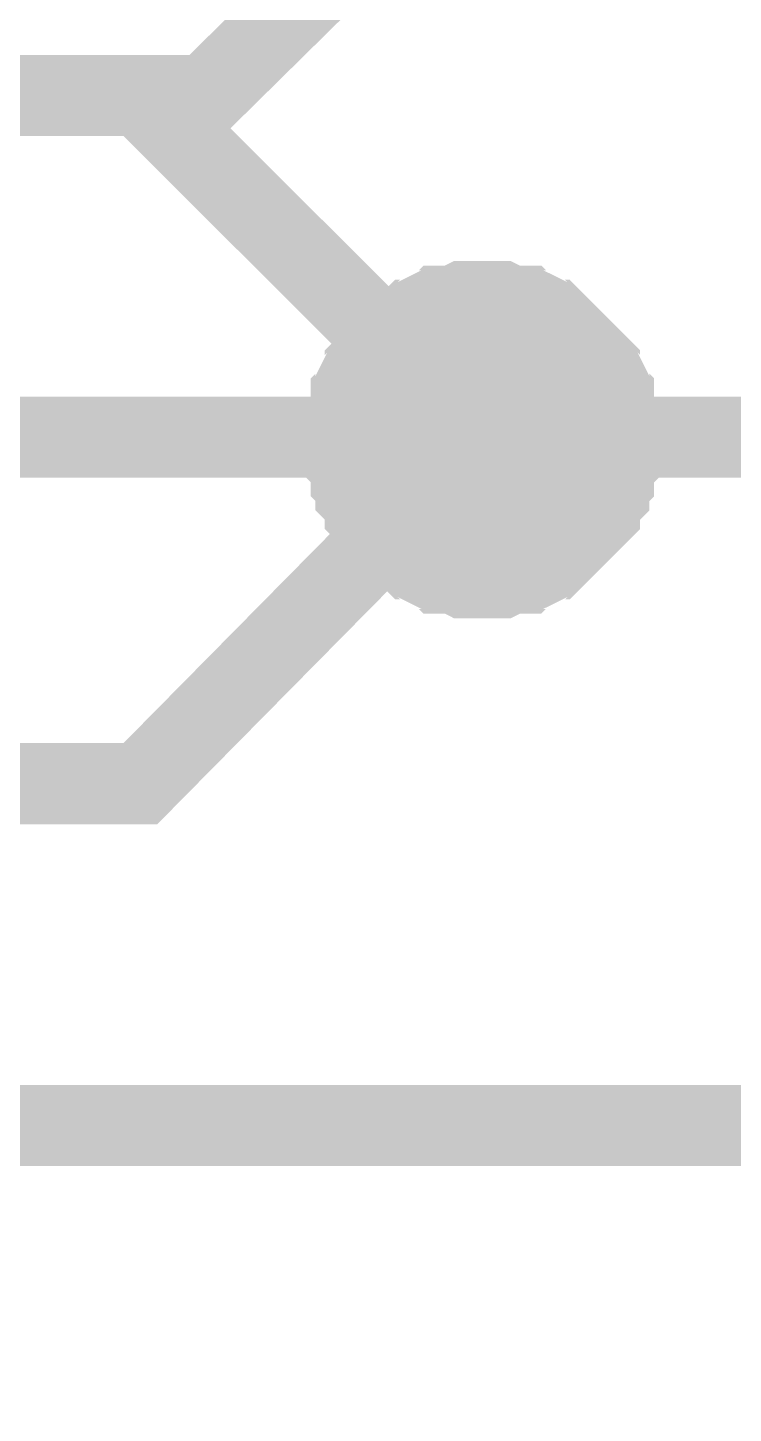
# Model space of a CAD drawing. Header units: millimetres. Extents: x 0 to 11.5, y 0 to 7.6.
# Drawn here: x 10.5241 to 10.6268, y 6.3062 to 6.5079 of the extents above; entities that cross this region are included whole.
import ezdxf

# ---------------------------------------------------------------- set-up
doc = ezdxf.new("R2010")
doc.units = ezdxf.units.MM
doc.header["$MEASUREMENT"] = 0
doc.layers.add('Sheet', color=255, linetype='Continuous')

msp = doc.modelspace()

# ---------------------------------------------------------------- linework, layer by layer
at = {"layer": 'Sheet'}
for points, const_width in [([(10.35027, 6.3481), (11.00015, 6.3481), (11.00015, 6.6977)], 0.0118), ([(10.57053, 6.44828), (10.57053, 6.44896), (10.57053, 6.45032), (10.57053, 6.451), (10.57122, 6.45237), (10.57122, 6.45305), (10.57122, 6.45441), (10.5719, 6.45509), (10.5719, 6.45577), (10.57258, 6.45714), (10.57326, 6.45782), (10.57326, 6.4585), (10.57394, 6.45918), (10.57463, 6.45986), (10.57531, 6.46055), (10.57599, 6.46123), (10.57667, 6.46191), (10.57735, 6.46259), (10.57804, 6.46327), (10.57872, 6.46395), (10.5794, 6.46463), (10.58008, 6.46532), (10.58076, 6.46532), (10.58145, 6.466), (10.58281, 6.46668), (10.58349, 6.46668), (10.58417, 6.46736), (10.58554, 6.46736), (10.58622, 6.46736), (10.58758, 6.46804), (10.58826, 6.46804), (10.58963, 6.46804), (10.59031, 6.46804)], 0.0118), ([(10.57053, 6.44828), (10.57053, 6.44896), (10.57053, 6.45032), (10.57053, 6.451), (10.57122, 6.45237), (10.57122, 6.45305), (10.57122, 6.45441), (10.5719, 6.45509), (10.5719, 6.45577), (10.57258, 6.45714), (10.57326, 6.45782), (10.57326, 6.4585), (10.57394, 6.45918), (10.57463, 6.45986), (10.57531, 6.46055), (10.57599, 6.46123), (10.57667, 6.46191), (10.57735, 6.46259), (10.57804, 6.46327), (10.57872, 6.46395), (10.5794, 6.46463), (10.58008, 6.46532), (10.58076, 6.46532), (10.58145, 6.466), (10.58281, 6.46668), (10.58349, 6.46668), (10.58417, 6.46736), (10.58554, 6.46736), (10.58622, 6.46736), (10.58758, 6.46804), (10.58826, 6.46804), (10.58963, 6.46804), (10.59031, 6.46804)], 0.0118), ([(10.57053, 6.44828), (10.57053, 6.44896), (10.57053, 6.45032), (10.57053, 6.451), (10.57122, 6.45237), (10.57122, 6.45305), (10.57122, 6.45441), (10.5719, 6.45509), (10.5719, 6.45577), (10.57258, 6.45714), (10.57326, 6.45782), (10.57326, 6.4585), (10.57394, 6.45918), (10.57463, 6.45986), (10.57531, 6.46055), (10.57599, 6.46123), (10.57667, 6.46191), (10.57735, 6.46259), (10.57804, 6.46327), (10.57872, 6.46395), (10.5794, 6.46463), (10.58008, 6.46532), (10.58076, 6.46532), (10.58145, 6.466), (10.58281, 6.46668), (10.58349, 6.46668), (10.58417, 6.46736), (10.58554, 6.46736), (10.58622, 6.46736), (10.58758, 6.46804), (10.58826, 6.46804), (10.58963, 6.46804), (10.59031, 6.46804)], 0.0118), ([(10.57053, 6.44828), (10.57053, 6.44896), (10.57053, 6.45032), (10.57053, 6.451), (10.57122, 6.45237), (10.57122, 6.45305), (10.57122, 6.45441), (10.5719, 6.45509), (10.5719, 6.45577), (10.57258, 6.45714), (10.57326, 6.45782), (10.57326, 6.4585), (10.57394, 6.45918), (10.57463, 6.45986), (10.57531, 6.46055), (10.57599, 6.46123), (10.57667, 6.46191), (10.57735, 6.46259), (10.57804, 6.46327), (10.57872, 6.46395), (10.5794, 6.46463), (10.58008, 6.46532), (10.58076, 6.46532), (10.58145, 6.466), (10.58281, 6.46668), (10.58349, 6.46668), (10.58417, 6.46736), (10.58554, 6.46736), (10.58622, 6.46736), (10.58758, 6.46804), (10.58826, 6.46804), (10.58963, 6.46804), (10.59031, 6.46804)], 0.0118), ([(10.59031, 6.46804), (10.59031, 6.46804)], 0.0118), ([(10.59031, 6.46804), (10.59099, 6.46804), (10.59236, 6.46804), (10.59304, 6.46804), (10.5944, 6.46736), (10.59508, 6.46736), (10.59645, 6.46736), (10.59713, 6.46668), (10.59781, 6.46668), (10.59918, 6.466), (10.59986, 6.46532), (10.60054, 6.46532), (10.60122, 6.46463), (10.6019, 6.46395), (10.60259, 6.46327), (10.60327, 6.46259), (10.60395, 6.46191), (10.60463, 6.46123), (10.60531, 6.46055), (10.606, 6.45986), (10.60668, 6.45918), (10.60736, 6.4585), (10.60736, 6.45782), (10.60804, 6.45714), (10.60872, 6.45577), (10.60872, 6.45509), (10.6094, 6.45441), (10.6094, 6.45305), (10.6094, 6.45237), (10.61009, 6.451), (10.61009, 6.45032), (10.61009, 6.44896), (10.61009, 6.44828)], 0.0118), ([(10.59031, 6.46804), (10.59031, 6.46804)], 0.0118), ([(10.59031, 6.46804), (10.59099, 6.46804), (10.59236, 6.46804), (10.59304, 6.46804), (10.5944, 6.46736), (10.59508, 6.46736), (10.59645, 6.46736), (10.59713, 6.46668), (10.59781, 6.46668), (10.59918, 6.466), (10.59986, 6.46532), (10.60054, 6.46532), (10.60122, 6.46463), (10.6019, 6.46395), (10.60259, 6.46327), (10.60327, 6.46259), (10.60395, 6.46191), (10.60463, 6.46123), (10.60531, 6.46055), (10.606, 6.45986), (10.60668, 6.45918), (10.60736, 6.4585), (10.60736, 6.45782), (10.60804, 6.45714), (10.60872, 6.45577), (10.60872, 6.45509), (10.6094, 6.45441), (10.6094, 6.45305), (10.6094, 6.45237), (10.61009, 6.451), (10.61009, 6.45032), (10.61009, 6.44896), (10.61009, 6.44828)], 0.0118), ([(10.59031, 6.46804), (10.59031, 6.46804)], 0.0118), ([(10.59031, 6.46804), (10.59099, 6.46804), (10.59236, 6.46804), (10.59304, 6.46804), (10.5944, 6.46736), (10.59508, 6.46736), (10.59645, 6.46736), (10.59713, 6.46668), (10.59781, 6.46668), (10.59918, 6.466), (10.59986, 6.46532), (10.60054, 6.46532), (10.60122, 6.46463), (10.6019, 6.46395), (10.60259, 6.46327), (10.60327, 6.46259), (10.60395, 6.46191), (10.60463, 6.46123), (10.60531, 6.46055), (10.606, 6.45986), (10.60668, 6.45918), (10.60736, 6.4585), (10.60736, 6.45782), (10.60804, 6.45714), (10.60872, 6.45577), (10.60872, 6.45509), (10.6094, 6.45441), (10.6094, 6.45305), (10.6094, 6.45237), (10.61009, 6.451), (10.61009, 6.45032), (10.61009, 6.44896), (10.61009, 6.44828)], 0.0118), ([(10.59031, 6.46804), (10.59031, 6.46804)], 0.0118), ([(10.59031, 6.46804), (10.59099, 6.46804), (10.59236, 6.46804), (10.59304, 6.46804), (10.5944, 6.46736), (10.59508, 6.46736), (10.59645, 6.46736), (10.59713, 6.46668), (10.59781, 6.46668), (10.59918, 6.466), (10.59986, 6.46532), (10.60054, 6.46532), (10.60122, 6.46463), (10.6019, 6.46395), (10.60259, 6.46327), (10.60327, 6.46259), (10.60395, 6.46191), (10.60463, 6.46123), (10.60531, 6.46055), (10.606, 6.45986), (10.60668, 6.45918), (10.60736, 6.4585), (10.60736, 6.45782), (10.60804, 6.45714), (10.60872, 6.45577), (10.60872, 6.45509), (10.6094, 6.45441), (10.6094, 6.45305), (10.6094, 6.45237), (10.61009, 6.451), (10.61009, 6.45032), (10.61009, 6.44896), (10.61009, 6.44828)], 0.0118), ([(10.57053, 6.44828), (10.57053, 6.44896), (10.57053, 6.45032), (10.57053, 6.451), (10.57122, 6.45237), (10.57122, 6.45305), (10.57122, 6.45441), (10.5719, 6.45509), (10.5719, 6.45577), (10.57258, 6.45714), (10.57326, 6.45782), (10.57326, 6.4585), (10.57394, 6.45918), (10.57463, 6.45986), (10.57531, 6.46055), (10.57599, 6.46123), (10.57667, 6.46191), (10.57735, 6.46259), (10.57804, 6.46327), (10.57872, 6.46395), (10.5794, 6.46463), (10.58008, 6.46532), (10.58076, 6.46532), (10.58145, 6.466), (10.58281, 6.46668), (10.58349, 6.46668), (10.58417, 6.46736), (10.58554, 6.46736), (10.58622, 6.46736), (10.58758, 6.46804), (10.58826, 6.46804), (10.58963, 6.46804), (10.59031, 6.46804)], 0.0039), ([(10.57053, 6.44828), (10.57053, 6.44896), (10.57053, 6.45032), (10.57053, 6.451), (10.57122, 6.45237), (10.57122, 6.45305), (10.57122, 6.45441), (10.5719, 6.45509), (10.5719, 6.45577), (10.57258, 6.45714), (10.57326, 6.45782), (10.57326, 6.4585), (10.57394, 6.45918), (10.57463, 6.45986), (10.57531, 6.46055), (10.57599, 6.46123), (10.57667, 6.46191), (10.57735, 6.46259), (10.57804, 6.46327), (10.57872, 6.46395), (10.5794, 6.46463), (10.58008, 6.46532), (10.58076, 6.46532), (10.58145, 6.466), (10.58281, 6.46668), (10.58349, 6.46668), (10.58417, 6.46736), (10.58554, 6.46736), (10.58622, 6.46736), (10.58758, 6.46804), (10.58826, 6.46804), (10.58963, 6.46804), (10.59031, 6.46804)], 0.0039), ([(10.57053, 6.44828), (10.57053, 6.44896), (10.57053, 6.45032), (10.57053, 6.451), (10.57122, 6.45237), (10.57122, 6.45305), (10.57122, 6.45441), (10.5719, 6.45509), (10.5719, 6.45577), (10.57258, 6.45714), (10.57326, 6.45782), (10.57326, 6.4585), (10.57394, 6.45918), (10.57463, 6.45986), (10.57531, 6.46055), (10.57599, 6.46123), (10.57667, 6.46191), (10.57735, 6.46259), (10.57804, 6.46327), (10.57872, 6.46395), (10.5794, 6.46463), (10.58008, 6.46532), (10.58076, 6.46532), (10.58145, 6.466), (10.58281, 6.46668), (10.58349, 6.46668), (10.58417, 6.46736), (10.58554, 6.46736), (10.58622, 6.46736), (10.58758, 6.46804), (10.58826, 6.46804), (10.58963, 6.46804), (10.59031, 6.46804)], 0.0039), ([(10.57053, 6.44828), (10.57053, 6.44896), (10.57053, 6.45032), (10.57053, 6.451), (10.57122, 6.45237), (10.57122, 6.45305), (10.57122, 6.45441), (10.5719, 6.45509), (10.5719, 6.45577), (10.57258, 6.45714), (10.57326, 6.45782), (10.57326, 6.4585), (10.57394, 6.45918), (10.57463, 6.45986), (10.57531, 6.46055), (10.57599, 6.46123), (10.57667, 6.46191), (10.57735, 6.46259), (10.57804, 6.46327), (10.57872, 6.46395), (10.5794, 6.46463), (10.58008, 6.46532), (10.58076, 6.46532), (10.58145, 6.466), (10.58281, 6.46668), (10.58349, 6.46668), (10.58417, 6.46736), (10.58554, 6.46736), (10.58622, 6.46736), (10.58758, 6.46804), (10.58826, 6.46804), (10.58963, 6.46804), (10.59031, 6.46804)], 0.0039), ([(10.59031, 6.46804), (10.59031, 6.46804)], 0.0039), ([(10.59031, 6.46804), (10.59099, 6.46804), (10.59236, 6.46804), (10.59304, 6.46804), (10.5944, 6.46736), (10.59508, 6.46736), (10.59645, 6.46736), (10.59713, 6.46668), (10.59781, 6.46668), (10.59918, 6.466), (10.59986, 6.46532), (10.60054, 6.46532), (10.60122, 6.46463), (10.6019, 6.46395), (10.60259, 6.46327), (10.60327, 6.46259), (10.60395, 6.46191), (10.60463, 6.46123), (10.60531, 6.46055), (10.606, 6.45986), (10.60668, 6.45918), (10.60736, 6.4585), (10.60736, 6.45782), (10.60804, 6.45714), (10.60872, 6.45577), (10.60872, 6.45509), (10.6094, 6.45441), (10.6094, 6.45305), (10.6094, 6.45237), (10.61009, 6.451), (10.61009, 6.45032), (10.61009, 6.44896), (10.61009, 6.44828)], 0.0039), ([(10.59031, 6.46804), (10.59031, 6.46804)], 0.0039), ([(10.59031, 6.46804), (10.59099, 6.46804), (10.59236, 6.46804), (10.59304, 6.46804), (10.5944, 6.46736), (10.59508, 6.46736), (10.59645, 6.46736), (10.59713, 6.46668), (10.59781, 6.46668), (10.59918, 6.466), (10.59986, 6.46532), (10.60054, 6.46532), (10.60122, 6.46463), (10.6019, 6.46395), (10.60259, 6.46327), (10.60327, 6.46259), (10.60395, 6.46191), (10.60463, 6.46123), (10.60531, 6.46055), (10.606, 6.45986), (10.60668, 6.45918), (10.60736, 6.4585), (10.60736, 6.45782), (10.60804, 6.45714), (10.60872, 6.45577), (10.60872, 6.45509), (10.6094, 6.45441), (10.6094, 6.45305), (10.6094, 6.45237), (10.61009, 6.451), (10.61009, 6.45032), (10.61009, 6.44896), (10.61009, 6.44828)], 0.0039), ([(10.59031, 6.46804), (10.59031, 6.46804)], 0.0039), ([(10.59031, 6.46804), (10.59099, 6.46804), (10.59236, 6.46804), (10.59304, 6.46804), (10.5944, 6.46736), (10.59508, 6.46736), (10.59645, 6.46736), (10.59713, 6.46668), (10.59781, 6.46668), (10.59918, 6.466), (10.59986, 6.46532), (10.60054, 6.46532), (10.60122, 6.46463), (10.6019, 6.46395), (10.60259, 6.46327), (10.60327, 6.46259), (10.60395, 6.46191), (10.60463, 6.46123), (10.60531, 6.46055), (10.606, 6.45986), (10.60668, 6.45918), (10.60736, 6.4585), (10.60736, 6.45782), (10.60804, 6.45714), (10.60872, 6.45577), (10.60872, 6.45509), (10.6094, 6.45441), (10.6094, 6.45305), (10.6094, 6.45237), (10.61009, 6.451), (10.61009, 6.45032), (10.61009, 6.44896), (10.61009, 6.44828)], 0.0039), ([(10.59031, 6.46804), (10.59031, 6.46804)], 0.0039), ([(10.59031, 6.46804), (10.59099, 6.46804), (10.59236, 6.46804), (10.59304, 6.46804), (10.5944, 6.46736), (10.59508, 6.46736), (10.59645, 6.46736), (10.59713, 6.46668), (10.59781, 6.46668), (10.59918, 6.466), (10.59986, 6.46532), (10.60054, 6.46532), (10.60122, 6.46463), (10.6019, 6.46395), (10.60259, 6.46327), (10.60327, 6.46259), (10.60395, 6.46191), (10.60463, 6.46123), (10.60531, 6.46055), (10.606, 6.45986), (10.60668, 6.45918), (10.60736, 6.4585), (10.60736, 6.45782), (10.60804, 6.45714), (10.60872, 6.45577), (10.60872, 6.45509), (10.6094, 6.45441), (10.6094, 6.45305), (10.6094, 6.45237), (10.61009, 6.451), (10.61009, 6.45032), (10.61009, 6.44896), (10.61009, 6.44828)], 0.0039), ([(10.35027, 6.44828), (10.59031, 6.44828), (10.80034, 6.44828), (10.80034, 6.19817)], 0.0118), ([(10.59031, 6.42783), (10.58963, 6.42783), (10.58826, 6.42783), (10.58758, 6.42783), (10.58622, 6.42852), (10.58554, 6.42852), (10.58417, 6.42852), (10.58349, 6.4292), (10.58281, 6.4292), (10.58145, 6.42988), (10.58076, 6.43056), (10.58008, 6.43056), (10.5794, 6.43124), (10.57872, 6.43192), (10.57804, 6.4326), (10.57735, 6.43329), (10.57667, 6.43397), (10.57599, 6.43465), (10.57531, 6.43533), (10.57463, 6.43601), (10.57394, 6.43669), (10.57326, 6.43737), (10.57326, 6.43874), (10.57258, 6.43942), (10.5719, 6.4401), (10.5719, 6.44146), (10.57122, 6.44214), (10.57122, 6.44283), (10.57122, 6.44419), (10.57053, 6.44487), (10.57053, 6.44623), (10.57053, 6.44692), (10.57053, 6.44828)], 0.0118), ([(10.57053, 6.44828), (10.57053, 6.44828)], 0.0118), ([(10.59031, 6.42783), (10.58963, 6.42783), (10.58826, 6.42783), (10.58758, 6.42783), (10.58622, 6.42852), (10.58554, 6.42852), (10.58417, 6.42852), (10.58349, 6.4292), (10.58281, 6.4292), (10.58145, 6.42988), (10.58076, 6.43056), (10.58008, 6.43056), (10.5794, 6.43124), (10.57872, 6.43192), (10.57804, 6.4326), (10.57735, 6.43329), (10.57667, 6.43397), (10.57599, 6.43465), (10.57531, 6.43533), (10.57463, 6.43601), (10.57394, 6.43669), (10.57326, 6.43737), (10.57326, 6.43874), (10.57258, 6.43942), (10.5719, 6.4401), (10.5719, 6.44146), (10.57122, 6.44214), (10.57122, 6.44283), (10.57122, 6.44419), (10.57053, 6.44487), (10.57053, 6.44623), (10.57053, 6.44692), (10.57053, 6.44828)], 0.0118), ([(10.57053, 6.44828), (10.57053, 6.44828)], 0.0118), ([(10.59031, 6.42783), (10.58963, 6.42783), (10.58826, 6.42783), (10.58758, 6.42783), (10.58622, 6.42852), (10.58554, 6.42852), (10.58417, 6.42852), (10.58349, 6.4292), (10.58281, 6.4292), (10.58145, 6.42988), (10.58076, 6.43056), (10.58008, 6.43056), (10.5794, 6.43124), (10.57872, 6.43192), (10.57804, 6.4326), (10.57735, 6.43329), (10.57667, 6.43397), (10.57599, 6.43465), (10.57531, 6.43533), (10.57463, 6.43601), (10.57394, 6.43669), (10.57326, 6.43737), (10.57326, 6.43874), (10.57258, 6.43942), (10.5719, 6.4401), (10.5719, 6.44146), (10.57122, 6.44214), (10.57122, 6.44283), (10.57122, 6.44419), (10.57053, 6.44487), (10.57053, 6.44623), (10.57053, 6.44692), (10.57053, 6.44828)], 0.0118), ([(10.57053, 6.44828), (10.57053, 6.44828)], 0.0118), ([(10.59031, 6.42783), (10.58963, 6.42783), (10.58826, 6.42783), (10.58758, 6.42783), (10.58622, 6.42852), (10.58554, 6.42852), (10.58417, 6.42852), (10.58349, 6.4292), (10.58281, 6.4292), (10.58145, 6.42988), (10.58076, 6.43056), (10.58008, 6.43056), (10.5794, 6.43124), (10.57872, 6.43192), (10.57804, 6.4326), (10.57735, 6.43329), (10.57667, 6.43397), (10.57599, 6.43465), (10.57531, 6.43533), (10.57463, 6.43601), (10.57394, 6.43669), (10.57326, 6.43737), (10.57326, 6.43874), (10.57258, 6.43942), (10.5719, 6.4401), (10.5719, 6.44146), (10.57122, 6.44214), (10.57122, 6.44283), (10.57122, 6.44419), (10.57053, 6.44487), (10.57053, 6.44623), (10.57053, 6.44692), (10.57053, 6.44828)], 0.0118), ([(10.57053, 6.44828), (10.57053, 6.44828)], 0.0118), ([(10.61009, 6.44828), (10.61009, 6.44692), (10.61009, 6.44623), (10.61009, 6.44487), (10.6094, 6.44419), (10.6094, 6.44283), (10.6094, 6.44214), (10.60872, 6.44146), (10.60872, 6.4401), (10.60804, 6.43942), (10.60736, 6.43874), (10.60736, 6.43737), (10.60668, 6.43669), (10.606, 6.43601), (10.60531, 6.43533), (10.60463, 6.43465), (10.60395, 6.43397), (10.60327, 6.43329), (10.60259, 6.4326), (10.6019, 6.43192), (10.60122, 6.43124), (10.60054, 6.43056), (10.59986, 6.43056), (10.59918, 6.42988), (10.59781, 6.4292), (10.59713, 6.4292), (10.59645, 6.42852), (10.59508, 6.42852), (10.5944, 6.42852), (10.59304, 6.42783), (10.59236, 6.42783), (10.59099, 6.42783), (10.59031, 6.42783)], 0.0118), ([(10.61009, 6.44828), (10.61009, 6.44692), (10.61009, 6.44623), (10.61009, 6.44487), (10.6094, 6.44419), (10.6094, 6.44283), (10.6094, 6.44214), (10.60872, 6.44146), (10.60872, 6.4401), (10.60804, 6.43942), (10.60736, 6.43874), (10.60736, 6.43737), (10.60668, 6.43669), (10.606, 6.43601), (10.60531, 6.43533), (10.60463, 6.43465), (10.60395, 6.43397), (10.60327, 6.43329), (10.60259, 6.4326), (10.6019, 6.43192), (10.60122, 6.43124), (10.60054, 6.43056), (10.59986, 6.43056), (10.59918, 6.42988), (10.59781, 6.4292), (10.59713, 6.4292), (10.59645, 6.42852), (10.59508, 6.42852), (10.5944, 6.42852), (10.59304, 6.42783), (10.59236, 6.42783), (10.59099, 6.42783), (10.59031, 6.42783)], 0.0118), ([(10.61009, 6.44828), (10.61009, 6.44692), (10.61009, 6.44623), (10.61009, 6.44487), (10.6094, 6.44419), (10.6094, 6.44283), (10.6094, 6.44214), (10.60872, 6.44146), (10.60872, 6.4401), (10.60804, 6.43942), (10.60736, 6.43874), (10.60736, 6.43737), (10.60668, 6.43669), (10.606, 6.43601), (10.60531, 6.43533), (10.60463, 6.43465), (10.60395, 6.43397), (10.60327, 6.43329), (10.60259, 6.4326), (10.6019, 6.43192), (10.60122, 6.43124), (10.60054, 6.43056), (10.59986, 6.43056), (10.59918, 6.42988), (10.59781, 6.4292), (10.59713, 6.4292), (10.59645, 6.42852), (10.59508, 6.42852), (10.5944, 6.42852), (10.59304, 6.42783), (10.59236, 6.42783), (10.59099, 6.42783), (10.59031, 6.42783)], 0.0118), ([(10.61009, 6.44828), (10.61009, 6.44692), (10.61009, 6.44623), (10.61009, 6.44487), (10.6094, 6.44419), (10.6094, 6.44283), (10.6094, 6.44214), (10.60872, 6.44146), (10.60872, 6.4401), (10.60804, 6.43942), (10.60736, 6.43874), (10.60736, 6.43737), (10.60668, 6.43669), (10.606, 6.43601), (10.60531, 6.43533), (10.60463, 6.43465), (10.60395, 6.43397), (10.60327, 6.43329), (10.60259, 6.4326), (10.6019, 6.43192), (10.60122, 6.43124), (10.60054, 6.43056), (10.59986, 6.43056), (10.59918, 6.42988), (10.59781, 6.4292), (10.59713, 6.4292), (10.59645, 6.42852), (10.59508, 6.42852), (10.5944, 6.42852), (10.59304, 6.42783), (10.59236, 6.42783), (10.59099, 6.42783), (10.59031, 6.42783)], 0.0118), ([(10.61009, 6.44828), (10.61009, 6.44828), (10.61009, 6.44828), (10.61009, 6.44828), (10.61009, 6.44828), (10.61009, 6.44828), (10.61009, 6.44828), (10.61009, 6.44828), (10.61009, 6.44828), (10.61009, 6.44828), (10.61009, 6.44828), (10.61009, 6.44828), (10.61009, 6.44828), (10.61009, 6.44828), (10.61009, 6.44828), (10.61009, 6.44828), (10.61009, 6.44828), (10.61009, 6.44828), (10.61009, 6.44828), (10.61009, 6.44828), (10.61009, 6.44828), (10.61009, 6.44828), (10.61009, 6.44828), (10.61009, 6.44828), (10.61009, 6.44828), (10.61009, 6.44828), (10.61009, 6.44828), (10.61009, 6.44828), (10.61009, 6.44828), (10.61009, 6.44828), (10.61009, 6.44828), (10.61009, 6.44828), (10.61009, 6.44828)], 0.0118), ([(10.61009, 6.44828), (10.61009, 6.44828)], 0.0118), ([(10.61009, 6.44828), (10.61009, 6.44828), (10.61009, 6.44828), (10.61009, 6.44828), (10.61009, 6.44828), (10.61009, 6.44828), (10.61009, 6.44828), (10.61009, 6.44828), (10.61009, 6.44828), (10.61009, 6.44828), (10.61009, 6.44828), (10.61009, 6.44828), (10.61009, 6.44828), (10.61009, 6.44828), (10.61009, 6.44828), (10.61009, 6.44828), (10.61009, 6.44828), (10.61009, 6.44828), (10.61009, 6.44828), (10.61009, 6.44828), (10.61009, 6.44828), (10.61009, 6.44828), (10.61009, 6.44828), (10.61009, 6.44828), (10.61009, 6.44828), (10.61009, 6.44828), (10.61009, 6.44828), (10.61009, 6.44828), (10.61009, 6.44828), (10.61009, 6.44828), (10.61009, 6.44828), (10.61009, 6.44828), (10.61009, 6.44828)], 0.0118), ([(10.61009, 6.44828), (10.61009, 6.44828)], 0.0118), ([(10.61009, 6.44828), (10.61009, 6.44828), (10.61009, 6.44828), (10.61009, 6.44828), (10.61009, 6.44828), (10.61009, 6.44828), (10.61009, 6.44828), (10.61009, 6.44828), (10.61009, 6.44828), (10.61009, 6.44828), (10.61009, 6.44828), (10.61009, 6.44828), (10.61009, 6.44828), (10.61009, 6.44828), (10.61009, 6.44828), (10.61009, 6.44828), (10.61009, 6.44828), (10.61009, 6.44828), (10.61009, 6.44828), (10.61009, 6.44828), (10.61009, 6.44828), (10.61009, 6.44828), (10.61009, 6.44828), (10.61009, 6.44828), (10.61009, 6.44828), (10.61009, 6.44828), (10.61009, 6.44828), (10.61009, 6.44828), (10.61009, 6.44828), (10.61009, 6.44828), (10.61009, 6.44828), (10.61009, 6.44828), (10.61009, 6.44828)], 0.0118), ([(10.61009, 6.44828), (10.61009, 6.44828)], 0.0118), ([(10.61009, 6.44828), (10.61009, 6.44828), (10.61009, 6.44828), (10.61009, 6.44828), (10.61009, 6.44828), (10.61009, 6.44828), (10.61009, 6.44828), (10.61009, 6.44828), (10.61009, 6.44828), (10.61009, 6.44828), (10.61009, 6.44828), (10.61009, 6.44828), (10.61009, 6.44828), (10.61009, 6.44828), (10.61009, 6.44828), (10.61009, 6.44828), (10.61009, 6.44828), (10.61009, 6.44828), (10.61009, 6.44828), (10.61009, 6.44828), (10.61009, 6.44828), (10.61009, 6.44828), (10.61009, 6.44828), (10.61009, 6.44828), (10.61009, 6.44828), (10.61009, 6.44828), (10.61009, 6.44828), (10.61009, 6.44828), (10.61009, 6.44828), (10.61009, 6.44828), (10.61009, 6.44828), (10.61009, 6.44828), (10.61009, 6.44828)], 0.0118), ([(10.61009, 6.44828), (10.61009, 6.44828)], 0.0118), ([(10.59031, 6.42783), (10.58963, 6.42783), (10.58826, 6.42783), (10.58758, 6.42783), (10.58622, 6.42852), (10.58554, 6.42852), (10.58417, 6.42852), (10.58349, 6.4292), (10.58281, 6.4292), (10.58145, 6.42988), (10.58076, 6.43056), (10.58008, 6.43056), (10.5794, 6.43124), (10.57872, 6.43192), (10.57804, 6.4326), (10.57735, 6.43329), (10.57667, 6.43397), (10.57599, 6.43465), (10.57531, 6.43533), (10.57463, 6.43601), (10.57394, 6.43669), (10.57326, 6.43737), (10.57326, 6.43874), (10.57258, 6.43942), (10.5719, 6.4401), (10.5719, 6.44146), (10.57122, 6.44214), (10.57122, 6.44283), (10.57122, 6.44419), (10.57053, 6.44487), (10.57053, 6.44623), (10.57053, 6.44692), (10.57053, 6.44828)], 0.0039), ([(10.57053, 6.44828), (10.57053, 6.44828)], 0.0039), ([(10.59031, 6.42783), (10.58963, 6.42783), (10.58826, 6.42783), (10.58758, 6.42783), (10.58622, 6.42852), (10.58554, 6.42852), (10.58417, 6.42852), (10.58349, 6.4292), (10.58281, 6.4292), (10.58145, 6.42988), (10.58076, 6.43056), (10.58008, 6.43056), (10.5794, 6.43124), (10.57872, 6.43192), (10.57804, 6.4326), (10.57735, 6.43329), (10.57667, 6.43397), (10.57599, 6.43465), (10.57531, 6.43533), (10.57463, 6.43601), (10.57394, 6.43669), (10.57326, 6.43737), (10.57326, 6.43874), (10.57258, 6.43942), (10.5719, 6.4401), (10.5719, 6.44146), (10.57122, 6.44214), (10.57122, 6.44283), (10.57122, 6.44419), (10.57053, 6.44487), (10.57053, 6.44623), (10.57053, 6.44692), (10.57053, 6.44828)], 0.0039), ([(10.57053, 6.44828), (10.57053, 6.44828)], 0.0039), ([(10.59031, 6.42783), (10.58963, 6.42783), (10.58826, 6.42783), (10.58758, 6.42783), (10.58622, 6.42852), (10.58554, 6.42852), (10.58417, 6.42852), (10.58349, 6.4292), (10.58281, 6.4292), (10.58145, 6.42988), (10.58076, 6.43056), (10.58008, 6.43056), (10.5794, 6.43124), (10.57872, 6.43192), (10.57804, 6.4326), (10.57735, 6.43329), (10.57667, 6.43397), (10.57599, 6.43465), (10.57531, 6.43533), (10.57463, 6.43601), (10.57394, 6.43669), (10.57326, 6.43737), (10.57326, 6.43874), (10.57258, 6.43942), (10.5719, 6.4401), (10.5719, 6.44146), (10.57122, 6.44214), (10.57122, 6.44283), (10.57122, 6.44419), (10.57053, 6.44487), (10.57053, 6.44623), (10.57053, 6.44692), (10.57053, 6.44828)], 0.0039), ([(10.57053, 6.44828), (10.57053, 6.44828)], 0.0039), ([(10.59031, 6.42783), (10.58963, 6.42783), (10.58826, 6.42783), (10.58758, 6.42783), (10.58622, 6.42852), (10.58554, 6.42852), (10.58417, 6.42852), (10.58349, 6.4292), (10.58281, 6.4292), (10.58145, 6.42988), (10.58076, 6.43056), (10.58008, 6.43056), (10.5794, 6.43124), (10.57872, 6.43192), (10.57804, 6.4326), (10.57735, 6.43329), (10.57667, 6.43397), (10.57599, 6.43465), (10.57531, 6.43533), (10.57463, 6.43601), (10.57394, 6.43669), (10.57326, 6.43737), (10.57326, 6.43874), (10.57258, 6.43942), (10.5719, 6.4401), (10.5719, 6.44146), (10.57122, 6.44214), (10.57122, 6.44283), (10.57122, 6.44419), (10.57053, 6.44487), (10.57053, 6.44623), (10.57053, 6.44692), (10.57053, 6.44828)], 0.0039), ([(10.57053, 6.44828), (10.57053, 6.44828)], 0.0039), ([(10.61009, 6.44828), (10.61009, 6.44692), (10.61009, 6.44623), (10.61009, 6.44487), (10.6094, 6.44419), (10.6094, 6.44283), (10.6094, 6.44214), (10.60872, 6.44146), (10.60872, 6.4401), (10.60804, 6.43942), (10.60736, 6.43874), (10.60736, 6.43737), (10.60668, 6.43669), (10.606, 6.43601), (10.60531, 6.43533), (10.60463, 6.43465), (10.60395, 6.43397), (10.60327, 6.43329), (10.60259, 6.4326), (10.6019, 6.43192), (10.60122, 6.43124), (10.60054, 6.43056), (10.59986, 6.43056), (10.59918, 6.42988), (10.59781, 6.4292), (10.59713, 6.4292), (10.59645, 6.42852), (10.59508, 6.42852), (10.5944, 6.42852), (10.59304, 6.42783), (10.59236, 6.42783), (10.59099, 6.42783), (10.59031, 6.42783)], 0.0039), ([(10.61009, 6.44828), (10.61009, 6.44692), (10.61009, 6.44623), (10.61009, 6.44487), (10.6094, 6.44419), (10.6094, 6.44283), (10.6094, 6.44214), (10.60872, 6.44146), (10.60872, 6.4401), (10.60804, 6.43942), (10.60736, 6.43874), (10.60736, 6.43737), (10.60668, 6.43669), (10.606, 6.43601), (10.60531, 6.43533), (10.60463, 6.43465), (10.60395, 6.43397), (10.60327, 6.43329), (10.60259, 6.4326), (10.6019, 6.43192), (10.60122, 6.43124), (10.60054, 6.43056), (10.59986, 6.43056), (10.59918, 6.42988), (10.59781, 6.4292), (10.59713, 6.4292), (10.59645, 6.42852), (10.59508, 6.42852), (10.5944, 6.42852), (10.59304, 6.42783), (10.59236, 6.42783), (10.59099, 6.42783), (10.59031, 6.42783)], 0.0039), ([(10.61009, 6.44828), (10.61009, 6.44692), (10.61009, 6.44623), (10.61009, 6.44487), (10.6094, 6.44419), (10.6094, 6.44283), (10.6094, 6.44214), (10.60872, 6.44146), (10.60872, 6.4401), (10.60804, 6.43942), (10.60736, 6.43874), (10.60736, 6.43737), (10.60668, 6.43669), (10.606, 6.43601), (10.60531, 6.43533), (10.60463, 6.43465), (10.60395, 6.43397), (10.60327, 6.43329), (10.60259, 6.4326), (10.6019, 6.43192), (10.60122, 6.43124), (10.60054, 6.43056), (10.59986, 6.43056), (10.59918, 6.42988), (10.59781, 6.4292), (10.59713, 6.4292), (10.59645, 6.42852), (10.59508, 6.42852), (10.5944, 6.42852), (10.59304, 6.42783), (10.59236, 6.42783), (10.59099, 6.42783), (10.59031, 6.42783)], 0.0039), ([(10.61009, 6.44828), (10.61009, 6.44692), (10.61009, 6.44623), (10.61009, 6.44487), (10.6094, 6.44419), (10.6094, 6.44283), (10.6094, 6.44214), (10.60872, 6.44146), (10.60872, 6.4401), (10.60804, 6.43942), (10.60736, 6.43874), (10.60736, 6.43737), (10.60668, 6.43669), (10.606, 6.43601), (10.60531, 6.43533), (10.60463, 6.43465), (10.60395, 6.43397), (10.60327, 6.43329), (10.60259, 6.4326), (10.6019, 6.43192), (10.60122, 6.43124), (10.60054, 6.43056), (10.59986, 6.43056), (10.59918, 6.42988), (10.59781, 6.4292), (10.59713, 6.4292), (10.59645, 6.42852), (10.59508, 6.42852), (10.5944, 6.42852), (10.59304, 6.42783), (10.59236, 6.42783), (10.59099, 6.42783), (10.59031, 6.42783)], 0.0039), ([(10.61009, 6.44828), (10.61009, 6.44828), (10.61009, 6.44828), (10.61009, 6.44828), (10.61009, 6.44828), (10.61009, 6.44828), (10.61009, 6.44828), (10.61009, 6.44828), (10.61009, 6.44828), (10.61009, 6.44828), (10.61009, 6.44828), (10.61009, 6.44828), (10.61009, 6.44828), (10.61009, 6.44828), (10.61009, 6.44828), (10.61009, 6.44828), (10.61009, 6.44828), (10.61009, 6.44828), (10.61009, 6.44828), (10.61009, 6.44828), (10.61009, 6.44828), (10.61009, 6.44828), (10.61009, 6.44828), (10.61009, 6.44828), (10.61009, 6.44828), (10.61009, 6.44828), (10.61009, 6.44828), (10.61009, 6.44828), (10.61009, 6.44828), (10.61009, 6.44828), (10.61009, 6.44828), (10.61009, 6.44828), (10.61009, 6.44828)], 0.0039), ([(10.61009, 6.44828), (10.61009, 6.44828)], 0.0039), ([(10.61009, 6.44828), (10.61009, 6.44828), (10.61009, 6.44828), (10.61009, 6.44828), (10.61009, 6.44828), (10.61009, 6.44828), (10.61009, 6.44828), (10.61009, 6.44828), (10.61009, 6.44828), (10.61009, 6.44828), (10.61009, 6.44828), (10.61009, 6.44828), (10.61009, 6.44828), (10.61009, 6.44828), (10.61009, 6.44828), (10.61009, 6.44828), (10.61009, 6.44828), (10.61009, 6.44828), (10.61009, 6.44828), (10.61009, 6.44828), (10.61009, 6.44828), (10.61009, 6.44828), (10.61009, 6.44828), (10.61009, 6.44828), (10.61009, 6.44828), (10.61009, 6.44828), (10.61009, 6.44828), (10.61009, 6.44828), (10.61009, 6.44828), (10.61009, 6.44828), (10.61009, 6.44828), (10.61009, 6.44828), (10.61009, 6.44828)], 0.0039), ([(10.61009, 6.44828), (10.61009, 6.44828)], 0.0039), ([(10.61009, 6.44828), (10.61009, 6.44828), (10.61009, 6.44828), (10.61009, 6.44828), (10.61009, 6.44828), (10.61009, 6.44828), (10.61009, 6.44828), (10.61009, 6.44828), (10.61009, 6.44828), (10.61009, 6.44828), (10.61009, 6.44828), (10.61009, 6.44828), (10.61009, 6.44828), (10.61009, 6.44828), (10.61009, 6.44828), (10.61009, 6.44828), (10.61009, 6.44828), (10.61009, 6.44828), (10.61009, 6.44828), (10.61009, 6.44828), (10.61009, 6.44828), (10.61009, 6.44828), (10.61009, 6.44828), (10.61009, 6.44828), (10.61009, 6.44828), (10.61009, 6.44828), (10.61009, 6.44828), (10.61009, 6.44828), (10.61009, 6.44828), (10.61009, 6.44828), (10.61009, 6.44828), (10.61009, 6.44828), (10.61009, 6.44828)], 0.0039), ([(10.61009, 6.44828), (10.61009, 6.44828)], 0.0039), ([(10.61009, 6.44828), (10.61009, 6.44828), (10.61009, 6.44828), (10.61009, 6.44828), (10.61009, 6.44828), (10.61009, 6.44828), (10.61009, 6.44828), (10.61009, 6.44828), (10.61009, 6.44828), (10.61009, 6.44828), (10.61009, 6.44828), (10.61009, 6.44828), (10.61009, 6.44828), (10.61009, 6.44828), (10.61009, 6.44828), (10.61009, 6.44828), (10.61009, 6.44828), (10.61009, 6.44828), (10.61009, 6.44828), (10.61009, 6.44828), (10.61009, 6.44828), (10.61009, 6.44828), (10.61009, 6.44828), (10.61009, 6.44828), (10.61009, 6.44828), (10.61009, 6.44828), (10.61009, 6.44828), (10.61009, 6.44828), (10.61009, 6.44828), (10.61009, 6.44828), (10.61009, 6.44828), (10.61009, 6.44828), (10.61009, 6.44828)], 0.0039), ([(10.61009, 6.44828), (10.61009, 6.44828)], 0.0039)]:
    msp.add_lwpolyline(points, dxfattribs=dict(at, const_width=const_width))
for points, const_width in [([(10.41028, 6.49803), (10.3605, 6.54778), (10.41028, 6.59821), (10.55008, 6.59821), (10.60054, 6.54778), (10.55008, 6.49803), (10.41028, 6.49803)], 0.0118), ([(10.41028, 6.49803), (10.3605, 6.54778), (10.41028, 6.59821), (10.55008, 6.59821), (10.60054, 6.54778), (10.55008, 6.49803), (10.41028, 6.49803)], 0.0039), ([(10.40005, 6.39785), (10.35027, 6.44828), (10.40005, 6.49803), (10.54053, 6.49803), (10.59031, 6.44828), (10.54053, 6.39785), (10.40005, 6.39785)], 0.0118), ([(10.40005, 6.39785), (10.35027, 6.44828), (10.40005, 6.49803), (10.54053, 6.49803), (10.59031, 6.44828), (10.54053, 6.39785), (10.40005, 6.39785)], 0.0039)]:
    msp.add_lwpolyline(points, close=True, dxfattribs=dict(at, const_width=const_width))
at = {"layer": 'Sheet', "const_width": 0.02}
msp.add_lwpolyline([(10.58, 6.45, 1), (10.6, 6.45, 1)], format="xyb", close=True, dxfattribs=at)

doc.saveas('drawing.dxf')
